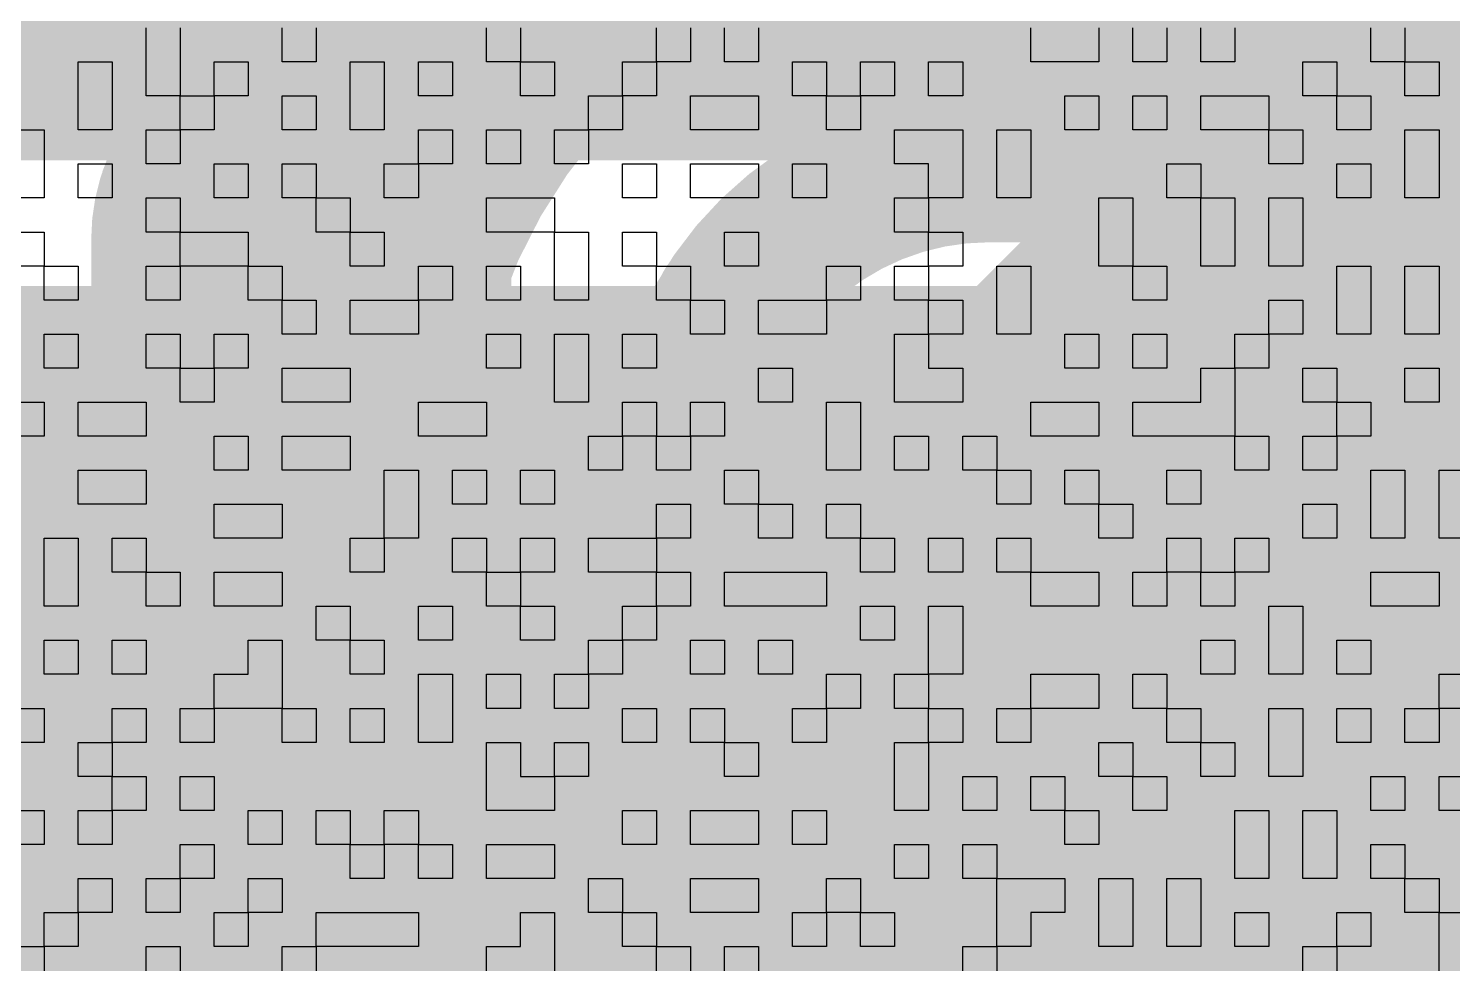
# Model space of a CAD drawing. Header units: millimetres. Extents: x 3.06 to 5.82, y 1.29 to 3.84.
# Drawn here: x 4.8477 to 4.9223, y 2.9442 to 2.9932 of the extents above; entities that cross this region are included whole.
import ezdxf

# ---------------------------------------------------------------- set-up
doc = ezdxf.new("R2010")
doc.units = ezdxf.units.MM
doc.header["$MEASUREMENT"] = 0
for name, color, linetype in [('BottomLayer', 5, 'Continuous'), ('BottomOverlay', 54, 'Continuous'), ('TopLayer', 1, 'Continuous'), ('TopPaste', 8, 'Continuous'), ('TopSolder', 216, 'Continuous')]:
    doc.layers.add(name, color=color, linetype=linetype)

# ---------------------------------------------------------------- blocks, each defined once
blk = doc.blocks.new('ESP32_WROOM_32__16MB__63')
at = {"layer": 'TopLayer'}
for points in [[(-0.374016, -0.173031), (-0.295276, -0.173031), (-0.374016, -0.137598), (-0.295276, -0.137598)], [(-0.374016, -0.223031), (-0.295276, -0.223031), (-0.374016, -0.187598), (-0.295276, -0.187598)]]:
    blk.add_solid(points, dxfattribs=at)
at = {"layer": 'TopPaste'}
for points in [[(-0.374016, -0.173031), (-0.295276, -0.173031), (-0.374016, -0.137598), (-0.295276, -0.137598)], [(-0.374016, -0.223031), (-0.295276, -0.223031), (-0.374016, -0.187598), (-0.295276, -0.187598)]]:
    blk.add_solid(points, dxfattribs=at)
at = {"layer": 'TopSolder'}
for points in [[(-0.378016, -0.177031), (-0.291276, -0.177031), (-0.378016, -0.133598), (-0.291276, -0.133598)], [(-0.378016, -0.227031), (-0.291276, -0.227031), (-0.378016, -0.183598), (-0.291276, -0.183598)]]:
    blk.add_solid(points, dxfattribs=at)

msp = doc.modelspace()

# ---------------------------------------------------------------- linework, layer by layer
at = {"layer": 'BottomLayer'}
for points, const_width in [([(4.862, 2.982165, -0.321682), (4.898, 3.008)], 0.022), ([(4.884, 2.977746, -0.272842), (4.898, 2.986)], 0.008), ([(4.884, 2.95724, -0.248327), (4.927, 2.98)], 0.008), ([(4.897, 2.928, -0.414214), (4.927, 2.958)], 0.022)]:
    msp.add_lwpolyline(points, format="xyb", dxfattribs=dict(at, const_width=const_width))
for points, const_width in [([(4.862, 2.884), (4.862, 2.982165)], 0.022), ([(4.884, 2.960669), (4.909331, 2.986)], 0.008), ([(4.898, 2.986), (4.932972, 2.986)], 0.008), ([(4.905312, 2.986), (4.913182, 2.97813)], 0.008), ([(4.884477, 2.978551), (4.894464, 2.968564)], 0.008), ([(4.884, 2.95724), (4.884, 2.977746)], 0.008), ([(4.927, 2.958), (4.946, 2.958)], 0.022)]:
    msp.add_lwpolyline(points, dxfattribs=dict(at, const_width=const_width))
for points, const_width in [([(4.8565, 2.982165, 1), (4.8675, 2.982165, 1)], 0.011), ([(4.8565, 2.982165, 1), (4.8675, 2.982165, 1)], 0.011), ([(4.896, 2.986, 1), (4.9, 2.986, 1)], 0.004), ([(4.896, 2.986, 1), (4.9, 2.986, 1)], 0.004), ([(4.903312, 2.986, 1), (4.907312, 2.986, 1)], 0.004), ([(4.907331, 2.986, 1), (4.911331, 2.986, 1)], 0.004), ([(4.882477, 2.978551, 1), (4.886477, 2.978551, 1)], 0.004), ([(4.882, 2.977746, 1), (4.886, 2.977746, 1)], 0.004), ([(4.882, 2.977746, 1), (4.886, 2.977746, 1)], 0.004), ([(4.911182, 2.97813, 1), (4.915182, 2.97813, 1)], 0.004), ([(4.892464, 2.968564, 1), (4.896464, 2.968564, 1)], 0.004), ([(4.9215, 2.958, 1), (4.9325, 2.958, 1)], 0.011), ([(4.9215, 2.958, 1), (4.9325, 2.958, 1)], 0.011), ([(4.882, 2.960669, 1), (4.886, 2.960669, 1)], 0.004), ([(4.882, 2.95724, 1), (4.886, 2.95724, 1)], 0.004), ([(4.882, 2.95724, 1), (4.886, 2.95724, 1)], 0.004)]:
    msp.add_lwpolyline(points, format="xyb", close=True, dxfattribs=dict(at, const_width=const_width))
at = {"layer": 'BottomOverlay'}
for p, q in [((4.853878, 2.991447), (4.853878, 2.993229)), ((4.855659, 2.993229), (4.855659, 2.991447)), ((4.861005, 2.991447), (4.861005, 2.993229)), ((4.862786, 2.993229), (4.862786, 2.991447)), ((4.871695, 2.991447), (4.871695, 2.993229)), ((4.873477, 2.993229), (4.873477, 2.991447)), ((4.880604, 2.991447), (4.880604, 2.993229)), ((4.882385, 2.993229), (4.882385, 2.991447)), ((4.884167, 2.991447), (4.884167, 2.993229)), ((4.885949, 2.993229), (4.885949, 2.991447)), ((4.900203, 2.991447), (4.900203, 2.993229)), ((4.903766, 2.993229), (4.903766, 2.991447)), ((4.905548, 2.991447), (4.905548, 2.993229)), ((4.90733, 2.993229), (4.90733, 2.991447)), ((4.909111, 2.991447), (4.909111, 2.993229)), ((4.910893, 2.993229), (4.910893, 2.991447)), ((4.91802, 2.991447), (4.91802, 2.993229)), ((4.919802, 2.993229), (4.919802, 2.991447)), ((4.850314, 2.989666), (4.850314, 2.991447)), ((4.850314, 2.991447), (4.852096, 2.991447)), ((4.852096, 2.991447), (4.852096, 2.989666)), ((4.853878, 2.989666), (4.853878, 2.991447)), ((4.855659, 2.991447), (4.855659, 2.989666)), ((4.857441, 2.989666), (4.857441, 2.991447)), ((4.857441, 2.991447), (4.859223, 2.991447)), ((4.859223, 2.991447), (4.859223, 2.989666)), ((4.862786, 2.991447), (4.861005, 2.991447)), ((4.864568, 2.989666), (4.864568, 2.991447)), ((4.864568, 2.991447), (4.86635, 2.991447)), ((4.86635, 2.991447), (4.86635, 2.989666)), ((4.868132, 2.989666), (4.868132, 2.991447)), ((4.868132, 2.991447), (4.869913, 2.991447)), ((4.869913, 2.991447), (4.869913, 2.989666)), ((4.873477, 2.991447), (4.871695, 2.991447)), ((4.873477, 2.989666), (4.873477, 2.991447)), ((4.873477, 2.991447), (4.875259, 2.991447)), ((4.875259, 2.991447), (4.875259, 2.989666)), ((4.878822, 2.989666), (4.878822, 2.991447)), ((4.878822, 2.991447), (4.880604, 2.991447)), ((4.882385, 2.991447), (4.880604, 2.991447)), ((4.880604, 2.991447), (4.880604, 2.989666)), ((4.885949, 2.991447), (4.884167, 2.991447)), ((4.887731, 2.989666), (4.887731, 2.991447)), ((4.887731, 2.991447), (4.889512, 2.991447)), ((4.889512, 2.991447), (4.889512, 2.989666)), ((4.891294, 2.989666), (4.891294, 2.991447)), ((4.891294, 2.991447), (4.893076, 2.991447)), ((4.893076, 2.991447), (4.893076, 2.989666)), ((4.894857, 2.989666), (4.894857, 2.991447)), ((4.894857, 2.991447), (4.896639, 2.991447)), ((4.896639, 2.991447), (4.896639, 2.989666)), ((4.903766, 2.991447), (4.900203, 2.991447)), ((4.90733, 2.991447), (4.905548, 2.991447)), ((4.910893, 2.991447), (4.909111, 2.991447)), ((4.914457, 2.989666), (4.914457, 2.991447)), ((4.914457, 2.991447), (4.916238, 2.991447)), ((4.916238, 2.991447), (4.916238, 2.989666)), ((4.919802, 2.991447), (4.91802, 2.991447)), ((4.919802, 2.989666), (4.919802, 2.991447)), ((4.919802, 2.991447), (4.921584, 2.991447)), ((4.921584, 2.991447), (4.921584, 2.989666)), ((4.850314, 2.987884), (4.850314, 2.989666)), ((4.852096, 2.989666), (4.852096, 2.987884)), ((4.855659, 2.989666), (4.853878, 2.989666)), ((4.855659, 2.987884), (4.855659, 2.989666)), ((4.855659, 2.989666), (4.857441, 2.989666)), ((4.859223, 2.989666), (4.857441, 2.989666)), ((4.857441, 2.989666), (4.857441, 2.987884)), ((4.861005, 2.987884), (4.861005, 2.989666)), ((4.861005, 2.989666), (4.862786, 2.989666)), ((4.862786, 2.989666), (4.862786, 2.987884)), ((4.864568, 2.987884), (4.864568, 2.989666)), ((4.86635, 2.989666), (4.86635, 2.987884)), ((4.869913, 2.989666), (4.868132, 2.989666)), ((4.875259, 2.989666), (4.873477, 2.989666)), ((4.87704, 2.987884), (4.87704, 2.989666)), ((4.87704, 2.989666), (4.878822, 2.989666)), ((4.880604, 2.989666), (4.878822, 2.989666)), ((4.878822, 2.989666), (4.878822, 2.987884)), ((4.882385, 2.987884), (4.882385, 2.989666)), ((4.882385, 2.989666), (4.885949, 2.989666)), ((4.885949, 2.989666), (4.885949, 2.987884)), ((4.889512, 2.989666), (4.887731, 2.989666)), ((4.889512, 2.987884), (4.889512, 2.989666)), ((4.889512, 2.989666), (4.891294, 2.989666)), ((4.893076, 2.989666), (4.891294, 2.989666)), ((4.891294, 2.989666), (4.891294, 2.987884)), ((4.896639, 2.989666), (4.894857, 2.989666)), ((4.901985, 2.987884), (4.901985, 2.989666)), ((4.901985, 2.989666), (4.903766, 2.989666)), ((4.903766, 2.989666), (4.903766, 2.987884)), ((4.905548, 2.987884), (4.905548, 2.989666)), ((4.905548, 2.989666), (4.90733, 2.989666)), ((4.90733, 2.989666), (4.90733, 2.987884)), ((4.909111, 2.987884), (4.909111, 2.989666)), ((4.909111, 2.989666), (4.912675, 2.989666)), ((4.912675, 2.989666), (4.912675, 2.987884)), ((4.916238, 2.989666), (4.914457, 2.989666)), ((4.916238, 2.987884), (4.916238, 2.989666)), ((4.916238, 2.989666), (4.91802, 2.989666)), ((4.91802, 2.989666), (4.91802, 2.987884)), ((4.921584, 2.989666), (4.919802, 2.989666)), ((4.846751, 2.987884), (4.848533, 2.987884)), ((4.848533, 2.987884), (4.848533, 2.986102)), ((4.852096, 2.987884), (4.850314, 2.987884)), ((4.853878, 2.986102), (4.853878, 2.987884)), ((4.853878, 2.987884), (4.855659, 2.987884)), ((4.857441, 2.987884), (4.855659, 2.987884)), ((4.855659, 2.987884), (4.855659, 2.986102)), ((4.862786, 2.987884), (4.861005, 2.987884)), ((4.86635, 2.987884), (4.864568, 2.987884)), ((4.868132, 2.986102), (4.868132, 2.987884)), ((4.868132, 2.987884), (4.869913, 2.987884)), ((4.869913, 2.987884), (4.869913, 2.986102)), ((4.871695, 2.986102), (4.871695, 2.987884)), ((4.871695, 2.987884), (4.873477, 2.987884)), ((4.873477, 2.987884), (4.873477, 2.986102)), ((4.875259, 2.986102), (4.875259, 2.987884)), ((4.875259, 2.987884), (4.87704, 2.987884)), ((4.878822, 2.987884), (4.87704, 2.987884)), ((4.87704, 2.987884), (4.87704, 2.986102)), ((4.885949, 2.987884), (4.882385, 2.987884)), ((4.891294, 2.987884), (4.889512, 2.987884)), ((4.893076, 2.986102), (4.893076, 2.987884)), ((4.893076, 2.987884), (4.896639, 2.987884)), ((4.896639, 2.987884), (4.896639, 2.986102)), ((4.898421, 2.986102), (4.898421, 2.987884)), ((4.898421, 2.987884), (4.900203, 2.987884)), ((4.900203, 2.987884), (4.900203, 2.986102)), ((4.903766, 2.987884), (4.901985, 2.987884)), ((4.90733, 2.987884), (4.905548, 2.987884)), ((4.912675, 2.987884), (4.909111, 2.987884)), ((4.912675, 2.986102), (4.912675, 2.987884)), ((4.912675, 2.987884), (4.914457, 2.987884)), ((4.914457, 2.987884), (4.914457, 2.986102)), ((4.91802, 2.987884), (4.916238, 2.987884)), ((4.919802, 2.986102), (4.919802, 2.987884)), ((4.919802, 2.987884), (4.921584, 2.987884)), ((4.921584, 2.987884), (4.921584, 2.986102)), ((4.848533, 2.986102), (4.848533, 2.98432)), ((4.850314, 2.98432), (4.850314, 2.986102)), ((4.850314, 2.986102), (4.852096, 2.986102)), ((4.852096, 2.986102), (4.852096, 2.98432)), ((4.855659, 2.986102), (4.853878, 2.986102)), ((4.857441, 2.98432), (4.857441, 2.986102)), ((4.857441, 2.986102), (4.859223, 2.986102)), ((4.859223, 2.986102), (4.859223, 2.98432)), ((4.861005, 2.98432), (4.861005, 2.986102)), ((4.861005, 2.986102), (4.862786, 2.986102)), ((4.862786, 2.986102), (4.862786, 2.98432)), ((4.86635, 2.98432), (4.86635, 2.986102)), ((4.86635, 2.986102), (4.868132, 2.986102)), ((4.869913, 2.986102), (4.868132, 2.986102)), ((4.868132, 2.986102), (4.868132, 2.98432)), ((4.873477, 2.986102), (4.871695, 2.986102)), ((4.87704, 2.986102), (4.875259, 2.986102)), ((4.878822, 2.98432), (4.878822, 2.986102)), ((4.878822, 2.986102), (4.880604, 2.986102)), ((4.880604, 2.986102), (4.880604, 2.98432)), ((4.882385, 2.98432), (4.882385, 2.986102)), ((4.882385, 2.986102), (4.885949, 2.986102)), ((4.885949, 2.986102), (4.885949, 2.98432)), ((4.887731, 2.98432), (4.887731, 2.986102)), ((4.887731, 2.986102), (4.889512, 2.986102)), ((4.889512, 2.986102), (4.889512, 2.98432)), ((4.894857, 2.986102), (4.893076, 2.986102)), ((4.894857, 2.98432), (4.894857, 2.986102)), ((4.896639, 2.986102), (4.896639, 2.98432)), ((4.898421, 2.98432), (4.898421, 2.986102)), ((4.900203, 2.986102), (4.900203, 2.98432)), ((4.90733, 2.98432), (4.90733, 2.986102)), ((4.90733, 2.986102), (4.909111, 2.986102)), ((4.909111, 2.986102), (4.909111, 2.98432)), ((4.914457, 2.986102), (4.912675, 2.986102)), ((4.916238, 2.98432), (4.916238, 2.986102)), ((4.916238, 2.986102), (4.91802, 2.986102)), ((4.91802, 2.986102), (4.91802, 2.98432)), ((4.919802, 2.98432), (4.919802, 2.986102)), ((4.921584, 2.986102), (4.921584, 2.98432)), ((4.848533, 2.98432), (4.846751, 2.98432)), ((4.852096, 2.98432), (4.850314, 2.98432)), ((4.853878, 2.982539), (4.853878, 2.98432)), ((4.853878, 2.98432), (4.855659, 2.98432)), ((4.855659, 2.98432), (4.855659, 2.982539)), ((4.859223, 2.98432), (4.857441, 2.98432)), ((4.862786, 2.98432), (4.861005, 2.98432)), ((4.862786, 2.982539), (4.862786, 2.98432)), ((4.862786, 2.98432), (4.864568, 2.98432)), ((4.864568, 2.98432), (4.864568, 2.982539)), ((4.868132, 2.98432), (4.86635, 2.98432)), ((4.871695, 2.982539), (4.871695, 2.98432)), ((4.871695, 2.98432), (4.875259, 2.98432)), ((4.875259, 2.98432), (4.875259, 2.982539)), ((4.880604, 2.98432), (4.878822, 2.98432)), ((4.885949, 2.98432), (4.882385, 2.98432)), ((4.889512, 2.98432), (4.887731, 2.98432)), ((4.893076, 2.982539), (4.893076, 2.98432)), ((4.893076, 2.98432), (4.894857, 2.98432)), ((4.896639, 2.98432), (4.894857, 2.98432)), ((4.894857, 2.98432), (4.894857, 2.982539)), ((4.900203, 2.98432), (4.898421, 2.98432)), ((4.903766, 2.982539), (4.903766, 2.98432)), ((4.903766, 2.98432), (4.905548, 2.98432)), ((4.905548, 2.98432), (4.905548, 2.982539)), ((4.909111, 2.98432), (4.90733, 2.98432)), ((4.909111, 2.982539), (4.909111, 2.98432)), ((4.909111, 2.98432), (4.910893, 2.98432)), ((4.910893, 2.98432), (4.910893, 2.982539)), ((4.912675, 2.982539), (4.912675, 2.98432)), ((4.912675, 2.98432), (4.914457, 2.98432)), ((4.914457, 2.98432), (4.914457, 2.982539)), ((4.91802, 2.98432), (4.916238, 2.98432)), ((4.921584, 2.98432), (4.919802, 2.98432)), ((4.846751, 2.982539), (4.848533, 2.982539)), ((4.848533, 2.982539), (4.848533, 2.980757)), ((4.855659, 2.982539), (4.853878, 2.982539)), ((4.855659, 2.980757), (4.855659, 2.982539)), ((4.855659, 2.982539), (4.859223, 2.982539)), ((4.859223, 2.982539), (4.859223, 2.980757)), ((4.864568, 2.982539), (4.862786, 2.982539)), ((4.864568, 2.980757), (4.864568, 2.982539)), ((4.864568, 2.982539), (4.86635, 2.982539)), ((4.86635, 2.982539), (4.86635, 2.980757)), ((4.875259, 2.982539), (4.871695, 2.982539)), ((4.875259, 2.980757), (4.875259, 2.982539)), ((4.875259, 2.982539), (4.87704, 2.982539)), ((4.87704, 2.982539), (4.87704, 2.980757)), ((4.878822, 2.980757), (4.878822, 2.982539)), ((4.878822, 2.982539), (4.880604, 2.982539)), ((4.880604, 2.982539), (4.880604, 2.980757)), ((4.884167, 2.980757), (4.884167, 2.982539)), ((4.884167, 2.982539), (4.885949, 2.982539)), ((4.885949, 2.982539), (4.885949, 2.980757)), ((4.894857, 2.982539), (4.893076, 2.982539)), ((4.894857, 2.980757), (4.894857, 2.982539)), ((4.894857, 2.982539), (4.896639, 2.982539)), ((4.896639, 2.982539), (4.896639, 2.980757)), ((4.903766, 2.980757), (4.903766, 2.982539)), ((4.905548, 2.982539), (4.905548, 2.980757)), ((4.909111, 2.980757), (4.909111, 2.982539)), ((4.910893, 2.982539), (4.910893, 2.980757)), ((4.912675, 2.980757), (4.912675, 2.982539)), ((4.914457, 2.982539), (4.914457, 2.980757)), ((4.848533, 2.980757), (4.846751, 2.980757)), ((4.848533, 2.978975), (4.848533, 2.980757)), ((4.848533, 2.980757), (4.850314, 2.980757)), ((4.850314, 2.980757), (4.850314, 2.978975)), ((4.853878, 2.978975), (4.853878, 2.980757)), ((4.853878, 2.980757), (4.855659, 2.980757)), ((4.859223, 2.980757), (4.855659, 2.980757)), ((4.855659, 2.980757), (4.855659, 2.978975)), ((4.859223, 2.978975), (4.859223, 2.980757)), ((4.859223, 2.980757), (4.861005, 2.980757)), ((4.861005, 2.980757), (4.861005, 2.978975)), ((4.86635, 2.980757), (4.864568, 2.980757)), ((4.868132, 2.978975), (4.868132, 2.980757)), ((4.868132, 2.980757), (4.869913, 2.980757)), ((4.869913, 2.980757), (4.869913, 2.978975)), ((4.871695, 2.978975), (4.871695, 2.980757)), ((4.871695, 2.980757), (4.873477, 2.980757)), ((4.873477, 2.980757), (4.873477, 2.978975)), ((4.875259, 2.978975), (4.875259, 2.980757)), ((4.87704, 2.980757), (4.87704, 2.978975)), ((4.880604, 2.980757), (4.878822, 2.980757)), ((4.880604, 2.978975), (4.880604, 2.980757)), ((4.880604, 2.980757), (4.882385, 2.980757)), ((4.882385, 2.980757), (4.882385, 2.978975)), ((4.885949, 2.980757), (4.884167, 2.980757)), ((4.889512, 2.978975), (4.889512, 2.980757)), ((4.889512, 2.980757), (4.891294, 2.980757)), ((4.891294, 2.980757), (4.891294, 2.978975)), ((4.893076, 2.978975), (4.893076, 2.980757)), ((4.893076, 2.980757), (4.894857, 2.980757)), ((4.896639, 2.980757), (4.894857, 2.980757)), ((4.894857, 2.980757), (4.894857, 2.978975)), ((4.898421, 2.978975), (4.898421, 2.980757)), ((4.898421, 2.980757), (4.900203, 2.980757)), ((4.900203, 2.980757), (4.900203, 2.978975)), ((4.905548, 2.980757), (4.903766, 2.980757)), ((4.905548, 2.978975), (4.905548, 2.980757)), ((4.905548, 2.980757), (4.90733, 2.980757)), ((4.90733, 2.980757), (4.90733, 2.978975)), ((4.910893, 2.980757), (4.909111, 2.980757)), ((4.914457, 2.980757), (4.912675, 2.980757)), ((4.916238, 2.978975), (4.916238, 2.980757)), ((4.916238, 2.980757), (4.91802, 2.980757)), ((4.91802, 2.980757), (4.91802, 2.978975)), ((4.919802, 2.978975), (4.919802, 2.980757)), ((4.919802, 2.980757), (4.921584, 2.980757)), ((4.921584, 2.980757), (4.921584, 2.978975)), ((4.850314, 2.978975), (4.848533, 2.978975)), ((4.855659, 2.978975), (4.853878, 2.978975)), ((4.861005, 2.978975), (4.859223, 2.978975)), ((4.861005, 2.977193), (4.861005, 2.978975)), ((4.861005, 2.978975), (4.862786, 2.978975)), ((4.862786, 2.978975), (4.862786, 2.977193)), ((4.864568, 2.977193), (4.864568, 2.978975)), ((4.864568, 2.978975), (4.868132, 2.978975)), ((4.869913, 2.978975), (4.868132, 2.978975)), ((4.868132, 2.978975), (4.868132, 2.977193)), ((4.873477, 2.978975), (4.871695, 2.978975)), ((4.87704, 2.978975), (4.875259, 2.978975)), ((4.882385, 2.978975), (4.880604, 2.978975)), ((4.882385, 2.977193), (4.882385, 2.978975)), ((4.882385, 2.978975), (4.884167, 2.978975)), ((4.884167, 2.978975), (4.884167, 2.977193)), ((4.885949, 2.977193), (4.885949, 2.978975)), ((4.885949, 2.978975), (4.889512, 2.978975)), ((4.891294, 2.978975), (4.889512, 2.978975)), ((4.889512, 2.978975), (4.889512, 2.977193)), ((4.894857, 2.978975), (4.893076, 2.978975)), ((4.894857, 2.977193), (4.894857, 2.978975)), ((4.894857, 2.978975), (4.896639, 2.978975)), ((4.896639, 2.978975), (4.896639, 2.977193)), ((4.898421, 2.977193), (4.898421, 2.978975)), ((4.900203, 2.978975), (4.900203, 2.977193)), ((4.90733, 2.978975), (4.905548, 2.978975)), ((4.912675, 2.977193), (4.912675, 2.978975)), ((4.912675, 2.978975), (4.914457, 2.978975)), ((4.914457, 2.978975), (4.914457, 2.977193)), ((4.916238, 2.977193), (4.916238, 2.978975)), ((4.91802, 2.978975), (4.91802, 2.977193)), ((4.919802, 2.977193), (4.919802, 2.978975)), ((4.921584, 2.978975), (4.921584, 2.977193)), ((4.848533, 2.975412), (4.848533, 2.977193)), ((4.848533, 2.977193), (4.850314, 2.977193)), ((4.850314, 2.977193), (4.850314, 2.975412)), ((4.853878, 2.975412), (4.853878, 2.977193)), ((4.853878, 2.977193), (4.855659, 2.977193)), ((4.855659, 2.977193), (4.855659, 2.975412)), ((4.857441, 2.975412), (4.857441, 2.977193)), ((4.857441, 2.977193), (4.859223, 2.977193)), ((4.859223, 2.977193), (4.859223, 2.975412)), ((4.862786, 2.977193), (4.861005, 2.977193)), ((4.868132, 2.977193), (4.864568, 2.977193)), ((4.871695, 2.975412), (4.871695, 2.977193)), ((4.871695, 2.977193), (4.873477, 2.977193)), ((4.873477, 2.977193), (4.873477, 2.975412)), ((4.875259, 2.975412), (4.875259, 2.977193)), ((4.875259, 2.977193), (4.87704, 2.977193)), ((4.87704, 2.977193), (4.87704, 2.975412)), ((4.878822, 2.975412), (4.878822, 2.977193)), ((4.878822, 2.977193), (4.880604, 2.977193)), ((4.880604, 2.977193), (4.880604, 2.975412)), ((4.884167, 2.977193), (4.882385, 2.977193)), ((4.889512, 2.977193), (4.885949, 2.977193)), ((4.893076, 2.975412), (4.893076, 2.977193)), ((4.893076, 2.977193), (4.894857, 2.977193)), ((4.896639, 2.977193), (4.894857, 2.977193)), ((4.894857, 2.977193), (4.894857, 2.975412)), ((4.900203, 2.977193), (4.898421, 2.977193)), ((4.901985, 2.975412), (4.901985, 2.977193)), ((4.901985, 2.977193), (4.903766, 2.977193)), ((4.903766, 2.977193), (4.903766, 2.975412)), ((4.905548, 2.975412), (4.905548, 2.977193)), ((4.905548, 2.977193), (4.90733, 2.977193)), ((4.90733, 2.977193), (4.90733, 2.975412)), ((4.910893, 2.975412), (4.910893, 2.977193)), ((4.910893, 2.977193), (4.912675, 2.977193)), ((4.914457, 2.977193), (4.912675, 2.977193)), ((4.912675, 2.977193), (4.912675, 2.975412)), ((4.91802, 2.977193), (4.916238, 2.977193)), ((4.921584, 2.977193), (4.919802, 2.977193)), ((4.850314, 2.975412), (4.848533, 2.975412)), ((4.855659, 2.975412), (4.853878, 2.975412)), ((4.855659, 2.97363), (4.855659, 2.975412)), ((4.855659, 2.975412), (4.857441, 2.975412)), ((4.859223, 2.975412), (4.857441, 2.975412)), ((4.857441, 2.975412), (4.857441, 2.97363)), ((4.861005, 2.97363), (4.861005, 2.975412)), ((4.861005, 2.975412), (4.864568, 2.975412)), ((4.864568, 2.975412), (4.864568, 2.97363)), ((4.873477, 2.975412), (4.871695, 2.975412)), ((4.875259, 2.97363), (4.875259, 2.975412)), ((4.87704, 2.975412), (4.87704, 2.97363)), ((4.880604, 2.975412), (4.878822, 2.975412)), ((4.885949, 2.97363), (4.885949, 2.975412)), ((4.885949, 2.975412), (4.887731, 2.975412)), ((4.887731, 2.975412), (4.887731, 2.97363)), ((4.893076, 2.97363), (4.893076, 2.975412)), ((4.894857, 2.975412), (4.896639, 2.975412)), ((4.896639, 2.975412), (4.896639, 2.97363)), ((4.903766, 2.975412), (4.901985, 2.975412)), ((4.90733, 2.975412), (4.905548, 2.975412)), ((4.909111, 2.97363), (4.909111, 2.975412)), ((4.909111, 2.975412), (4.910893, 2.975412)), ((4.912675, 2.975412), (4.910893, 2.975412)), ((4.910893, 2.975412), (4.910893, 2.97363)), ((4.914457, 2.97363), (4.914457, 2.975412)), ((4.914457, 2.975412), (4.916238, 2.975412)), ((4.916238, 2.975412), (4.916238, 2.97363)), ((4.919802, 2.97363), (4.919802, 2.975412)), ((4.919802, 2.975412), (4.921584, 2.975412)), ((4.921584, 2.975412), (4.921584, 2.97363)), ((4.846751, 2.97363), (4.848533, 2.97363)), ((4.848533, 2.97363), (4.848533, 2.971848)), ((4.850314, 2.971848), (4.850314, 2.97363)), ((4.850314, 2.97363), (4.853878, 2.97363)), ((4.853878, 2.97363), (4.853878, 2.971848)), ((4.857441, 2.97363), (4.855659, 2.97363)), ((4.864568, 2.97363), (4.861005, 2.97363)), ((4.868132, 2.971848), (4.868132, 2.97363)), ((4.868132, 2.97363), (4.871695, 2.97363)), ((4.871695, 2.97363), (4.871695, 2.971848)), ((4.87704, 2.97363), (4.875259, 2.97363)), ((4.878822, 2.971848), (4.878822, 2.97363)), ((4.878822, 2.97363), (4.880604, 2.97363)), ((4.880604, 2.97363), (4.880604, 2.971848)), ((4.882385, 2.971848), (4.882385, 2.97363)), ((4.882385, 2.97363), (4.884167, 2.97363)), ((4.884167, 2.97363), (4.884167, 2.971848)), ((4.887731, 2.97363), (4.885949, 2.97363)), ((4.889512, 2.971848), (4.889512, 2.97363)), ((4.889512, 2.97363), (4.891294, 2.97363)), ((4.891294, 2.97363), (4.891294, 2.971848)), ((4.896639, 2.97363), (4.893076, 2.97363)), ((4.900203, 2.971848), (4.900203, 2.97363)), ((4.900203, 2.97363), (4.903766, 2.97363)), ((4.903766, 2.97363), (4.903766, 2.971848)), ((4.905548, 2.971848), (4.905548, 2.97363)), ((4.905548, 2.97363), (4.909111, 2.97363)), ((4.910893, 2.97363), (4.910893, 2.971848)), ((4.916238, 2.97363), (4.914457, 2.97363)), ((4.916238, 2.971848), (4.916238, 2.97363)), ((4.916238, 2.97363), (4.91802, 2.97363)), ((4.91802, 2.97363), (4.91802, 2.971848)), ((4.921584, 2.97363), (4.919802, 2.97363)), ((4.848533, 2.971848), (4.846751, 2.971848)), ((4.853878, 2.971848), (4.850314, 2.971848)), ((4.857441, 2.970067), (4.857441, 2.971848)), ((4.857441, 2.971848), (4.859223, 2.971848)), ((4.859223, 2.971848), (4.859223, 2.970067)), ((4.861005, 2.970067), (4.861005, 2.971848)), ((4.861005, 2.971848), (4.864568, 2.971848)), ((4.864568, 2.971848), (4.864568, 2.970067)), ((4.871695, 2.971848), (4.868132, 2.971848)), ((4.87704, 2.970067), (4.87704, 2.971848)), ((4.87704, 2.971848), (4.878822, 2.971848)), ((4.880604, 2.971848), (4.878822, 2.971848)), ((4.878822, 2.971848), (4.878822, 2.970067)), ((4.880604, 2.970067), (4.880604, 2.971848)), ((4.880604, 2.971848), (4.882385, 2.971848)), ((4.884167, 2.971848), (4.882385, 2.971848)), ((4.882385, 2.971848), (4.882385, 2.970067)), ((4.889512, 2.970067), (4.889512, 2.971848)), ((4.891294, 2.971848), (4.891294, 2.970067)), ((4.893076, 2.970067), (4.893076, 2.971848)), ((4.893076, 2.971848), (4.894857, 2.971848)), ((4.894857, 2.971848), (4.894857, 2.970067)), ((4.896639, 2.970067), (4.896639, 2.971848)), ((4.896639, 2.971848), (4.898421, 2.971848)), ((4.898421, 2.971848), (4.898421, 2.970067)), ((4.903766, 2.971848), (4.900203, 2.971848)), ((4.910893, 2.971848), (4.905548, 2.971848)), ((4.910893, 2.970067), (4.910893, 2.971848)), ((4.910893, 2.971848), (4.912675, 2.971848)), ((4.912675, 2.971848), (4.912675, 2.970067)), ((4.914457, 2.970067), (4.914457, 2.971848)), ((4.914457, 2.971848), (4.916238, 2.971848)), ((4.91802, 2.971848), (4.916238, 2.971848)), ((4.916238, 2.971848), (4.916238, 2.970067)), ((4.850314, 2.968285), (4.850314, 2.970067)), ((4.850314, 2.970067), (4.853878, 2.970067)), ((4.853878, 2.970067), (4.853878, 2.968285)), ((4.859223, 2.970067), (4.857441, 2.970067)), ((4.864568, 2.970067), (4.861005, 2.970067)), ((4.86635, 2.968285), (4.86635, 2.970067)), ((4.86635, 2.970067), (4.868132, 2.970067)), ((4.868132, 2.970067), (4.868132, 2.968285)), ((4.869913, 2.968285), (4.869913, 2.970067)), ((4.869913, 2.970067), (4.871695, 2.970067)), ((4.871695, 2.970067), (4.871695, 2.968285)), ((4.873477, 2.968285), (4.873477, 2.970067)), ((4.873477, 2.970067), (4.875259, 2.970067)), ((4.875259, 2.970067), (4.875259, 2.968285)), ((4.878822, 2.970067), (4.87704, 2.970067)), ((4.882385, 2.970067), (4.880604, 2.970067)), ((4.884167, 2.968285), (4.884167, 2.970067)), ((4.884167, 2.970067), (4.885949, 2.970067)), ((4.885949, 2.970067), (4.885949, 2.968285)), ((4.891294, 2.970067), (4.889512, 2.970067)), ((4.894857, 2.970067), (4.893076, 2.970067)), ((4.898421, 2.970067), (4.896639, 2.970067)), ((4.898421, 2.968285), (4.898421, 2.970067)), ((4.898421, 2.970067), (4.900203, 2.970067)), ((4.900203, 2.970067), (4.900203, 2.968285)), ((4.901985, 2.968285), (4.901985, 2.970067)), ((4.901985, 2.970067), (4.903766, 2.970067)), ((4.903766, 2.970067), (4.903766, 2.968285)), ((4.90733, 2.968285), (4.90733, 2.970067)), ((4.90733, 2.970067), (4.909111, 2.970067)), ((4.909111, 2.970067), (4.909111, 2.968285)), ((4.912675, 2.970067), (4.910893, 2.970067)), ((4.916238, 2.970067), (4.914457, 2.970067)), ((4.91802, 2.968285), (4.91802, 2.970067)), ((4.91802, 2.970067), (4.919802, 2.970067)), ((4.919802, 2.970067), (4.919802, 2.968285)), ((4.921584, 2.968285), (4.921584, 2.970067)), ((4.921584, 2.970067), (4.923365, 2.970067)), ((4.853878, 2.968285), (4.850314, 2.968285)), ((4.857441, 2.966503), (4.857441, 2.968285)), ((4.857441, 2.968285), (4.861005, 2.968285)), ((4.861005, 2.968285), (4.861005, 2.966503)), ((4.86635, 2.966503), (4.86635, 2.968285)), ((4.868132, 2.968285), (4.868132, 2.966503)), ((4.871695, 2.968285), (4.869913, 2.968285)), ((4.875259, 2.968285), (4.873477, 2.968285)), ((4.880604, 2.966503), (4.880604, 2.968285)), ((4.880604, 2.968285), (4.882385, 2.968285)), ((4.882385, 2.968285), (4.882385, 2.966503)), ((4.885949, 2.968285), (4.884167, 2.968285)), ((4.885949, 2.966503), (4.885949, 2.968285)), ((4.885949, 2.968285), (4.887731, 2.968285)), ((4.887731, 2.968285), (4.887731, 2.966503)), ((4.889512, 2.966503), (4.889512, 2.968285)), ((4.889512, 2.968285), (4.891294, 2.968285)), ((4.891294, 2.968285), (4.891294, 2.966503)), ((4.900203, 2.968285), (4.898421, 2.968285)), ((4.903766, 2.968285), (4.901985, 2.968285)), ((4.903766, 2.966503), (4.903766, 2.968285)), ((4.903766, 2.968285), (4.905548, 2.968285)), ((4.905548, 2.968285), (4.905548, 2.966503)), ((4.909111, 2.968285), (4.90733, 2.968285)), ((4.914457, 2.966503), (4.914457, 2.968285)), ((4.914457, 2.968285), (4.916238, 2.968285)), ((4.916238, 2.968285), (4.916238, 2.966503)), ((4.91802, 2.966503), (4.91802, 2.968285)), ((4.919802, 2.968285), (4.919802, 2.966503)), ((4.921584, 2.966503), (4.921584, 2.968285)), ((4.848533, 2.964721), (4.848533, 2.966503)), ((4.848533, 2.966503), (4.850314, 2.966503)), ((4.850314, 2.966503), (4.850314, 2.964721)), ((4.852096, 2.964721), (4.852096, 2.966503)), ((4.852096, 2.966503), (4.853878, 2.966503)), ((4.853878, 2.966503), (4.853878, 2.964721)), ((4.861005, 2.966503), (4.857441, 2.966503)), ((4.864568, 2.964721), (4.864568, 2.966503)), ((4.864568, 2.966503), (4.86635, 2.966503)), ((4.868132, 2.966503), (4.86635, 2.966503)), ((4.86635, 2.966503), (4.86635, 2.964721)), ((4.869913, 2.964721), (4.869913, 2.966503)), ((4.869913, 2.966503), (4.871695, 2.966503)), ((4.871695, 2.966503), (4.871695, 2.964721)), ((4.873477, 2.964721), (4.873477, 2.966503)), ((4.873477, 2.966503), (4.875259, 2.966503)), ((4.875259, 2.966503), (4.875259, 2.964721)), ((4.87704, 2.964721), (4.87704, 2.966503)), ((4.87704, 2.966503), (4.880604, 2.966503)), ((4.882385, 2.966503), (4.880604, 2.966503)), ((4.880604, 2.966503), (4.880604, 2.964721)), ((4.887731, 2.966503), (4.885949, 2.966503)), ((4.891294, 2.966503), (4.889512, 2.966503)), ((4.891294, 2.964721), (4.891294, 2.966503)), ((4.891294, 2.966503), (4.893076, 2.966503)), ((4.893076, 2.966503), (4.893076, 2.964721)), ((4.894857, 2.964721), (4.894857, 2.966503)), ((4.894857, 2.966503), (4.896639, 2.966503)), ((4.896639, 2.966503), (4.896639, 2.964721)), ((4.898421, 2.964721), (4.898421, 2.966503)), ((4.898421, 2.966503), (4.900203, 2.966503)), ((4.900203, 2.966503), (4.900203, 2.964721)), ((4.905548, 2.966503), (4.903766, 2.966503)), ((4.90733, 2.964721), (4.90733, 2.966503)), ((4.90733, 2.966503), (4.909111, 2.966503)), ((4.909111, 2.966503), (4.909111, 2.964721)), ((4.910893, 2.964721), (4.910893, 2.966503)), ((4.910893, 2.966503), (4.912675, 2.966503)), ((4.912675, 2.966503), (4.912675, 2.964721)), ((4.916238, 2.966503), (4.914457, 2.966503)), ((4.919802, 2.966503), (4.91802, 2.966503)), ((4.923365, 2.966503), (4.921584, 2.966503)), ((4.848533, 2.96294), (4.848533, 2.964721)), ((4.850314, 2.964721), (4.850314, 2.96294)), ((4.853878, 2.964721), (4.852096, 2.964721)), ((4.853878, 2.96294), (4.853878, 2.964721)), ((4.853878, 2.964721), (4.855659, 2.964721)), ((4.855659, 2.964721), (4.855659, 2.96294)), ((4.857441, 2.96294), (4.857441, 2.964721)), ((4.857441, 2.964721), (4.861005, 2.964721)), ((4.861005, 2.964721), (4.861005, 2.96294)), ((4.86635, 2.964721), (4.864568, 2.964721)), ((4.871695, 2.964721), (4.869913, 2.964721)), ((4.871695, 2.96294), (4.871695, 2.964721)), ((4.871695, 2.964721), (4.873477, 2.964721)), ((4.875259, 2.964721), (4.873477, 2.964721)), ((4.873477, 2.964721), (4.873477, 2.96294)), ((4.880604, 2.964721), (4.87704, 2.964721)), ((4.880604, 2.96294), (4.880604, 2.964721)), ((4.880604, 2.964721), (4.882385, 2.964721)), ((4.882385, 2.964721), (4.882385, 2.96294)), ((4.884167, 2.96294), (4.884167, 2.964721)), ((4.884167, 2.964721), (4.889512, 2.964721)), ((4.889512, 2.964721), (4.889512, 2.96294)), ((4.893076, 2.964721), (4.891294, 2.964721)), ((4.896639, 2.964721), (4.894857, 2.964721)), ((4.900203, 2.964721), (4.898421, 2.964721)), ((4.900203, 2.96294), (4.900203, 2.964721)), ((4.900203, 2.964721), (4.903766, 2.964721)), ((4.903766, 2.964721), (4.903766, 2.96294)), ((4.905548, 2.96294), (4.905548, 2.964721)), ((4.905548, 2.964721), (4.90733, 2.964721)), ((4.909111, 2.964721), (4.90733, 2.964721)), ((4.90733, 2.964721), (4.90733, 2.96294)), ((4.909111, 2.96294), (4.909111, 2.964721)), ((4.909111, 2.964721), (4.910893, 2.964721)), ((4.912675, 2.964721), (4.910893, 2.964721)), ((4.910893, 2.964721), (4.910893, 2.96294)), ((4.91802, 2.96294), (4.91802, 2.964721)), ((4.91802, 2.964721), (4.921584, 2.964721)), ((4.921584, 2.964721), (4.921584, 2.96294)), ((4.850314, 2.96294), (4.848533, 2.96294)), ((4.855659, 2.96294), (4.853878, 2.96294)), ((4.861005, 2.96294), (4.857441, 2.96294)), ((4.862786, 2.961158), (4.862786, 2.96294)), ((4.862786, 2.96294), (4.864568, 2.96294)), ((4.864568, 2.96294), (4.864568, 2.961158)), ((4.868132, 2.961158), (4.868132, 2.96294)), ((4.868132, 2.96294), (4.869913, 2.96294)), ((4.869913, 2.96294), (4.869913, 2.961158)), ((4.873477, 2.96294), (4.871695, 2.96294)), ((4.873477, 2.961158), (4.873477, 2.96294)), ((4.873477, 2.96294), (4.875259, 2.96294)), ((4.875259, 2.96294), (4.875259, 2.961158)), ((4.878822, 2.961158), (4.878822, 2.96294)), ((4.878822, 2.96294), (4.880604, 2.96294)), ((4.882385, 2.96294), (4.880604, 2.96294)), ((4.880604, 2.96294), (4.880604, 2.961158)), ((4.889512, 2.96294), (4.884167, 2.96294)), ((4.891294, 2.961158), (4.891294, 2.96294)), ((4.891294, 2.96294), (4.893076, 2.96294)), ((4.893076, 2.96294), (4.893076, 2.961158)), ((4.894857, 2.961158), (4.894857, 2.96294)), ((4.894857, 2.96294), (4.896639, 2.96294)), ((4.896639, 2.96294), (4.896639, 2.961158)), ((4.903766, 2.96294), (4.900203, 2.96294)), ((4.90733, 2.96294), (4.905548, 2.96294)), ((4.910893, 2.96294), (4.909111, 2.96294)), ((4.912675, 2.961158), (4.912675, 2.96294)), ((4.912675, 2.96294), (4.914457, 2.96294)), ((4.914457, 2.96294), (4.914457, 2.961158)), ((4.921584, 2.96294), (4.91802, 2.96294)), ((4.848533, 2.959376), (4.848533, 2.961158)), ((4.848533, 2.961158), (4.850314, 2.961158)), ((4.850314, 2.961158), (4.850314, 2.959376)), ((4.852096, 2.959376), (4.852096, 2.961158)), ((4.852096, 2.961158), (4.853878, 2.961158)), ((4.853878, 2.961158), (4.853878, 2.959376)), ((4.859223, 2.959376), (4.859223, 2.961158)), ((4.859223, 2.961158), (4.861005, 2.961158)), ((4.861005, 2.961158), (4.861005, 2.959376)), ((4.864568, 2.961158), (4.862786, 2.961158)), ((4.864568, 2.959376), (4.864568, 2.961158)), ((4.864568, 2.961158), (4.86635, 2.961158)), ((4.86635, 2.961158), (4.86635, 2.959376)), ((4.869913, 2.961158), (4.868132, 2.961158)), ((4.875259, 2.961158), (4.873477, 2.961158)), ((4.87704, 2.959376), (4.87704, 2.961158)), ((4.87704, 2.961158), (4.878822, 2.961158)), ((4.880604, 2.961158), (4.878822, 2.961158)), ((4.878822, 2.961158), (4.878822, 2.959376)), ((4.882385, 2.959376), (4.882385, 2.961158)), ((4.882385, 2.961158), (4.884167, 2.961158)), ((4.884167, 2.961158), (4.884167, 2.959376)), ((4.885949, 2.959376), (4.885949, 2.961158)), ((4.885949, 2.961158), (4.887731, 2.961158)), ((4.887731, 2.961158), (4.887731, 2.959376)), ((4.893076, 2.961158), (4.891294, 2.961158)), ((4.894857, 2.959376), (4.894857, 2.961158)), ((4.896639, 2.961158), (4.896639, 2.959376)), ((4.909111, 2.959376), (4.909111, 2.961158)), ((4.909111, 2.961158), (4.910893, 2.961158)), ((4.910893, 2.961158), (4.910893, 2.959376)), ((4.912675, 2.959376), (4.912675, 2.961158)), ((4.914457, 2.961158), (4.914457, 2.959376)), ((4.916238, 2.959376), (4.916238, 2.961158)), ((4.916238, 2.961158), (4.91802, 2.961158)), ((4.91802, 2.961158), (4.91802, 2.959376)), ((4.850314, 2.959376), (4.848533, 2.959376)), ((4.853878, 2.959376), (4.852096, 2.959376)), ((4.857441, 2.957594), (4.857441, 2.959376)), ((4.857441, 2.959376), (4.859223, 2.959376)), ((4.861005, 2.959376), (4.861005, 2.957594)), ((4.86635, 2.959376), (4.864568, 2.959376)), ((4.868132, 2.957594), (4.868132, 2.959376)), ((4.868132, 2.959376), (4.869913, 2.959376)), ((4.869913, 2.959376), (4.869913, 2.957594)), ((4.871695, 2.957594), (4.871695, 2.959376)), ((4.871695, 2.959376), (4.873477, 2.959376)), ((4.873477, 2.959376), (4.873477, 2.957594)), ((4.875259, 2.957594), (4.875259, 2.959376)), ((4.875259, 2.959376), (4.87704, 2.959376)), ((4.878822, 2.959376), (4.87704, 2.959376)), ((4.87704, 2.959376), (4.87704, 2.957594)), ((4.884167, 2.959376), (4.882385, 2.959376)), ((4.887731, 2.959376), (4.885949, 2.959376)), ((4.889512, 2.957594), (4.889512, 2.959376)), ((4.889512, 2.959376), (4.891294, 2.959376)), ((4.891294, 2.959376), (4.891294, 2.957594)), ((4.893076, 2.957594), (4.893076, 2.959376)), ((4.893076, 2.959376), (4.894857, 2.959376)), ((4.896639, 2.959376), (4.894857, 2.959376)), ((4.894857, 2.959376), (4.894857, 2.957594)), ((4.900203, 2.957594), (4.900203, 2.959376)), ((4.900203, 2.959376), (4.903766, 2.959376)), ((4.903766, 2.959376), (4.903766, 2.957594)), ((4.905548, 2.957594), (4.905548, 2.959376)), ((4.905548, 2.959376), (4.90733, 2.959376)), ((4.90733, 2.959376), (4.90733, 2.957594)), ((4.910893, 2.959376), (4.909111, 2.959376)), ((4.914457, 2.959376), (4.912675, 2.959376)), ((4.91802, 2.959376), (4.916238, 2.959376)), ((4.921584, 2.957594), (4.921584, 2.959376)), ((4.921584, 2.959376), (4.923365, 2.959376)), ((4.846751, 2.957594), (4.848533, 2.957594)), ((4.848533, 2.957594), (4.848533, 2.955813)), ((4.852096, 2.955813), (4.852096, 2.957594)), ((4.852096, 2.957594), (4.853878, 2.957594)), ((4.853878, 2.957594), (4.853878, 2.955813)), ((4.855659, 2.955813), (4.855659, 2.957594)), ((4.855659, 2.957594), (4.857441, 2.957594)), ((4.861005, 2.957594), (4.857441, 2.957594)), ((4.857441, 2.957594), (4.857441, 2.955813)), ((4.861005, 2.955813), (4.861005, 2.957594)), ((4.861005, 2.957594), (4.862786, 2.957594)), ((4.862786, 2.957594), (4.862786, 2.955813)), ((4.864568, 2.955813), (4.864568, 2.957594)), ((4.864568, 2.957594), (4.86635, 2.957594)), ((4.86635, 2.957594), (4.86635, 2.955813)), ((4.868132, 2.955813), (4.868132, 2.957594)), ((4.869913, 2.957594), (4.869913, 2.955813)), ((4.873477, 2.957594), (4.871695, 2.957594)), ((4.87704, 2.957594), (4.875259, 2.957594)), ((4.878822, 2.955813), (4.878822, 2.957594)), ((4.878822, 2.957594), (4.880604, 2.957594)), ((4.880604, 2.957594), (4.880604, 2.955813)), ((4.882385, 2.955813), (4.882385, 2.957594)), ((4.882385, 2.957594), (4.884167, 2.957594)), ((4.884167, 2.957594), (4.884167, 2.955813)), ((4.887731, 2.955813), (4.887731, 2.957594)), ((4.887731, 2.957594), (4.889512, 2.957594)), ((4.891294, 2.957594), (4.889512, 2.957594)), ((4.889512, 2.957594), (4.889512, 2.955813)), ((4.894857, 2.957594), (4.893076, 2.957594)), ((4.894857, 2.955813), (4.894857, 2.957594)), ((4.894857, 2.957594), (4.896639, 2.957594)), ((4.896639, 2.957594), (4.896639, 2.955813)), ((4.898421, 2.955813), (4.898421, 2.957594)), ((4.898421, 2.957594), (4.900203, 2.957594)), ((4.903766, 2.957594), (4.900203, 2.957594)), ((4.900203, 2.957594), (4.900203, 2.955813)), ((4.90733, 2.957594), (4.905548, 2.957594)), ((4.90733, 2.955813), (4.90733, 2.957594)), ((4.90733, 2.957594), (4.909111, 2.957594)), ((4.909111, 2.957594), (4.909111, 2.955813)), ((4.912675, 2.955813), (4.912675, 2.957594)), ((4.912675, 2.957594), (4.914457, 2.957594)), ((4.914457, 2.957594), (4.914457, 2.955813)), ((4.916238, 2.955813), (4.916238, 2.957594)), ((4.916238, 2.957594), (4.91802, 2.957594)), ((4.91802, 2.957594), (4.91802, 2.955813)), ((4.919802, 2.955813), (4.919802, 2.957594)), ((4.919802, 2.957594), (4.921584, 2.957594)), ((4.923365, 2.957594), (4.921584, 2.957594)), ((4.921584, 2.957594), (4.921584, 2.955813)), ((4.848533, 2.955813), (4.846751, 2.955813)), ((4.850314, 2.954031), (4.850314, 2.955813)), ((4.850314, 2.955813), (4.852096, 2.955813)), ((4.853878, 2.955813), (4.852096, 2.955813)), ((4.852096, 2.955813), (4.852096, 2.954031)), ((4.857441, 2.955813), (4.855659, 2.955813)), ((4.862786, 2.955813), (4.861005, 2.955813)), ((4.86635, 2.955813), (4.864568, 2.955813)), ((4.869913, 2.955813), (4.868132, 2.955813)), ((4.871695, 2.954031), (4.871695, 2.955813)), ((4.871695, 2.955813), (4.873477, 2.955813)), ((4.873477, 2.955813), (4.873477, 2.954031)), ((4.875259, 2.954031), (4.875259, 2.955813)), ((4.875259, 2.955813), (4.87704, 2.955813)), ((4.87704, 2.955813), (4.87704, 2.954031)), ((4.880604, 2.955813), (4.878822, 2.955813)), ((4.884167, 2.955813), (4.882385, 2.955813)), ((4.884167, 2.954031), (4.884167, 2.955813)), ((4.884167, 2.955813), (4.885949, 2.955813)), ((4.885949, 2.955813), (4.885949, 2.954031)), ((4.889512, 2.955813), (4.887731, 2.955813)), ((4.893076, 2.954031), (4.893076, 2.955813)), ((4.893076, 2.955813), (4.894857, 2.955813)), ((4.896639, 2.955813), (4.894857, 2.955813)), ((4.894857, 2.955813), (4.894857, 2.954031)), ((4.900203, 2.955813), (4.898421, 2.955813)), ((4.903766, 2.954031), (4.903766, 2.955813)), ((4.903766, 2.955813), (4.905548, 2.955813)), ((4.905548, 2.955813), (4.905548, 2.954031)), ((4.909111, 2.955813), (4.90733, 2.955813)), ((4.909111, 2.954031), (4.909111, 2.955813)), ((4.909111, 2.955813), (4.910893, 2.955813)), ((4.910893, 2.955813), (4.910893, 2.954031)), ((4.912675, 2.954031), (4.912675, 2.955813)), ((4.914457, 2.955813), (4.914457, 2.954031)), ((4.91802, 2.955813), (4.916238, 2.955813)), ((4.921584, 2.955813), (4.919802, 2.955813)), ((4.852096, 2.954031), (4.850314, 2.954031)), ((4.852096, 2.952249), (4.852096, 2.954031)), ((4.852096, 2.954031), (4.853878, 2.954031)), ((4.853878, 2.954031), (4.853878, 2.952249)), ((4.855659, 2.952249), (4.855659, 2.954031)), ((4.855659, 2.954031), (4.857441, 2.954031)), ((4.857441, 2.954031), (4.857441, 2.952249)), ((4.871695, 2.952249), (4.871695, 2.954031)), ((4.873477, 2.954031), (4.875259, 2.954031)), ((4.87704, 2.954031), (4.875259, 2.954031)), ((4.875259, 2.954031), (4.875259, 2.952249)), ((4.885949, 2.954031), (4.884167, 2.954031)), ((4.893076, 2.952249), (4.893076, 2.954031)), ((4.894857, 2.954031), (4.894857, 2.952249)), ((4.896639, 2.952249), (4.896639, 2.954031)), ((4.896639, 2.954031), (4.898421, 2.954031)), ((4.898421, 2.954031), (4.898421, 2.952249)), ((4.900203, 2.952249), (4.900203, 2.954031)), ((4.900203, 2.954031), (4.901985, 2.954031)), ((4.901985, 2.954031), (4.901985, 2.952249)), ((4.905548, 2.954031), (4.903766, 2.954031)), ((4.905548, 2.952249), (4.905548, 2.954031)), ((4.905548, 2.954031), (4.90733, 2.954031)), ((4.90733, 2.954031), (4.90733, 2.952249)), ((4.910893, 2.954031), (4.909111, 2.954031)), ((4.914457, 2.954031), (4.912675, 2.954031)), ((4.91802, 2.952249), (4.91802, 2.954031)), ((4.91802, 2.954031), (4.919802, 2.954031)), ((4.919802, 2.954031), (4.919802, 2.952249)), ((4.921584, 2.952249), (4.921584, 2.954031)), ((4.921584, 2.954031), (4.923365, 2.954031)), ((4.844969, 2.952249), (4.848533, 2.952249)), ((4.848533, 2.952249), (4.848533, 2.950467)), ((4.850314, 2.950467), (4.850314, 2.952249)), ((4.850314, 2.952249), (4.852096, 2.952249)), ((4.853878, 2.952249), (4.852096, 2.952249)), ((4.852096, 2.952249), (4.852096, 2.950467)), ((4.857441, 2.952249), (4.855659, 2.952249)), ((4.859223, 2.950467), (4.859223, 2.952249)), ((4.859223, 2.952249), (4.861005, 2.952249)), ((4.861005, 2.952249), (4.861005, 2.950467)), ((4.862786, 2.950467), (4.862786, 2.952249)), ((4.862786, 2.952249), (4.864568, 2.952249)), ((4.864568, 2.952249), (4.864568, 2.950467)), ((4.86635, 2.950467), (4.86635, 2.952249)), ((4.86635, 2.952249), (4.868132, 2.952249)), ((4.868132, 2.952249), (4.868132, 2.950467)), ((4.875259, 2.952249), (4.871695, 2.952249)), ((4.878822, 2.950467), (4.878822, 2.952249)), ((4.878822, 2.952249), (4.880604, 2.952249)), ((4.880604, 2.952249), (4.880604, 2.950467)), ((4.882385, 2.950467), (4.882385, 2.952249)), ((4.882385, 2.952249), (4.885949, 2.952249)), ((4.885949, 2.952249), (4.885949, 2.950467)), ((4.887731, 2.950467), (4.887731, 2.952249)), ((4.887731, 2.952249), (4.889512, 2.952249)), ((4.889512, 2.952249), (4.889512, 2.950467)), ((4.894857, 2.952249), (4.893076, 2.952249)), ((4.898421, 2.952249), (4.896639, 2.952249)), ((4.901985, 2.952249), (4.900203, 2.952249)), ((4.901985, 2.950467), (4.901985, 2.952249)), ((4.901985, 2.952249), (4.903766, 2.952249)), ((4.903766, 2.952249), (4.903766, 2.950467)), ((4.90733, 2.952249), (4.905548, 2.952249)), ((4.910893, 2.950467), (4.910893, 2.952249)), ((4.910893, 2.952249), (4.912675, 2.952249)), ((4.912675, 2.952249), (4.912675, 2.950467)), ((4.914457, 2.950467), (4.914457, 2.952249)), ((4.914457, 2.952249), (4.916238, 2.952249)), ((4.916238, 2.952249), (4.916238, 2.950467)), ((4.919802, 2.952249), (4.91802, 2.952249)), ((4.923365, 2.952249), (4.921584, 2.952249)), ((4.848533, 2.950467), (4.844969, 2.950467)), ((4.852096, 2.950467), (4.850314, 2.950467)), ((4.855659, 2.948686), (4.855659, 2.950467)), ((4.855659, 2.950467), (4.857441, 2.950467)), ((4.857441, 2.950467), (4.857441, 2.948686)), ((4.861005, 2.950467), (4.859223, 2.950467)), ((4.864568, 2.950467), (4.862786, 2.950467)), ((4.864568, 2.948686), (4.864568, 2.950467)), ((4.864568, 2.950467), (4.86635, 2.950467)), ((4.868132, 2.950467), (4.86635, 2.950467)), ((4.86635, 2.950467), (4.86635, 2.948686)), ((4.868132, 2.948686), (4.868132, 2.950467)), ((4.868132, 2.950467), (4.869913, 2.950467)), ((4.869913, 2.950467), (4.869913, 2.948686)), ((4.871695, 2.948686), (4.871695, 2.950467)), ((4.871695, 2.950467), (4.875259, 2.950467)), ((4.875259, 2.950467), (4.875259, 2.948686)), ((4.880604, 2.950467), (4.878822, 2.950467)), ((4.885949, 2.950467), (4.882385, 2.950467)), ((4.889512, 2.950467), (4.887731, 2.950467)), ((4.893076, 2.948686), (4.893076, 2.950467)), ((4.893076, 2.950467), (4.894857, 2.950467)), ((4.894857, 2.950467), (4.894857, 2.948686)), ((4.896639, 2.948686), (4.896639, 2.950467)), ((4.896639, 2.950467), (4.898421, 2.950467)), ((4.898421, 2.950467), (4.898421, 2.948686)), ((4.903766, 2.950467), (4.901985, 2.950467)), ((4.910893, 2.948686), (4.910893, 2.950467)), ((4.912675, 2.950467), (4.912675, 2.948686)), ((4.914457, 2.948686), (4.914457, 2.950467)), ((4.916238, 2.950467), (4.916238, 2.948686)), ((4.91802, 2.948686), (4.91802, 2.950467)), ((4.91802, 2.950467), (4.919802, 2.950467)), ((4.919802, 2.950467), (4.919802, 2.948686)), ((4.850314, 2.946904), (4.850314, 2.948686)), ((4.850314, 2.948686), (4.852096, 2.948686)), ((4.852096, 2.948686), (4.852096, 2.946904)), ((4.853878, 2.946904), (4.853878, 2.948686)), ((4.853878, 2.948686), (4.855659, 2.948686)), ((4.857441, 2.948686), (4.855659, 2.948686)), ((4.855659, 2.948686), (4.855659, 2.946904)), ((4.859223, 2.946904), (4.859223, 2.948686)), ((4.859223, 2.948686), (4.861005, 2.948686)), ((4.861005, 2.948686), (4.861005, 2.946904)), ((4.86635, 2.948686), (4.864568, 2.948686)), ((4.869913, 2.948686), (4.868132, 2.948686)), ((4.875259, 2.948686), (4.871695, 2.948686)), ((4.87704, 2.946904), (4.87704, 2.948686)), ((4.87704, 2.948686), (4.878822, 2.948686)), ((4.878822, 2.948686), (4.878822, 2.946904)), ((4.882385, 2.946904), (4.882385, 2.948686)), ((4.882385, 2.948686), (4.885949, 2.948686)), ((4.885949, 2.948686), (4.885949, 2.946904)), ((4.889512, 2.946904), (4.889512, 2.948686)), ((4.889512, 2.948686), (4.891294, 2.948686)), ((4.891294, 2.948686), (4.891294, 2.946904)), ((4.894857, 2.948686), (4.893076, 2.948686)), ((4.898421, 2.948686), (4.896639, 2.948686)), ((4.898421, 2.946904), (4.898421, 2.948686)), ((4.898421, 2.948686), (4.901985, 2.948686)), ((4.901985, 2.948686), (4.901985, 2.946904)), ((4.903766, 2.946904), (4.903766, 2.948686)), ((4.903766, 2.948686), (4.905548, 2.948686)), ((4.905548, 2.948686), (4.905548, 2.946904)), ((4.90733, 2.946904), (4.90733, 2.948686)), ((4.90733, 2.948686), (4.909111, 2.948686)), ((4.909111, 2.948686), (4.909111, 2.946904)), ((4.912675, 2.948686), (4.910893, 2.948686)), ((4.916238, 2.948686), (4.914457, 2.948686)), ((4.919802, 2.948686), (4.91802, 2.948686)), ((4.919802, 2.946904), (4.919802, 2.948686)), ((4.919802, 2.948686), (4.921584, 2.948686)), ((4.921584, 2.948686), (4.921584, 2.946904)), ((4.848533, 2.945122), (4.848533, 2.946904)), ((4.848533, 2.946904), (4.850314, 2.946904)), ((4.852096, 2.946904), (4.850314, 2.946904)), ((4.850314, 2.946904), (4.850314, 2.945122)), ((4.855659, 2.946904), (4.853878, 2.946904)), ((4.857441, 2.945122), (4.857441, 2.946904)), ((4.857441, 2.946904), (4.859223, 2.946904)), ((4.861005, 2.946904), (4.859223, 2.946904)), ((4.859223, 2.946904), (4.859223, 2.945122)), ((4.862786, 2.945122), (4.862786, 2.946904)), ((4.862786, 2.946904), (4.868132, 2.946904)), ((4.868132, 2.946904), (4.868132, 2.945122)), ((4.873477, 2.945122), (4.873477, 2.946904)), ((4.873477, 2.946904), (4.875259, 2.946904)), ((4.875259, 2.946904), (4.875259, 2.945122)), ((4.878822, 2.946904), (4.87704, 2.946904)), ((4.878822, 2.945122), (4.878822, 2.946904)), ((4.878822, 2.946904), (4.880604, 2.946904)), ((4.880604, 2.946904), (4.880604, 2.945122)), ((4.885949, 2.946904), (4.882385, 2.946904)), ((4.887731, 2.945122), (4.887731, 2.946904)), ((4.887731, 2.946904), (4.889512, 2.946904)), ((4.891294, 2.946904), (4.889512, 2.946904)), ((4.889512, 2.946904), (4.889512, 2.945122)), ((4.891294, 2.945122), (4.891294, 2.946904)), ((4.891294, 2.946904), (4.893076, 2.946904)), ((4.893076, 2.946904), (4.893076, 2.945122)), ((4.898421, 2.945122), (4.898421, 2.946904)), ((4.901985, 2.946904), (4.900203, 2.946904)), ((4.900203, 2.946904), (4.900203, 2.945122)), ((4.903766, 2.945122), (4.903766, 2.946904)), ((4.905548, 2.946904), (4.905548, 2.945122)), ((4.90733, 2.945122), (4.90733, 2.946904)), ((4.909111, 2.946904), (4.909111, 2.945122)), ((4.910893, 2.945122), (4.910893, 2.946904)), ((4.910893, 2.946904), (4.912675, 2.946904)), ((4.912675, 2.946904), (4.912675, 2.945122)), ((4.916238, 2.945122), (4.916238, 2.946904)), ((4.916238, 2.946904), (4.91802, 2.946904)), ((4.91802, 2.946904), (4.91802, 2.945122)), ((4.921584, 2.946904), (4.919802, 2.946904)), ((4.921584, 2.945122), (4.921584, 2.946904)), ((4.921584, 2.946904), (4.925147, 2.946904)), ((4.846751, 2.945122), (4.848533, 2.945122)), ((4.850314, 2.945122), (4.848533, 2.945122)), ((4.848533, 2.945122), (4.848533, 2.943341)), ((4.853878, 2.943341), (4.853878, 2.945122)), ((4.853878, 2.945122), (4.855659, 2.945122)), ((4.855659, 2.945122), (4.855659, 2.943341)), ((4.859223, 2.945122), (4.857441, 2.945122)), ((4.861005, 2.943341), (4.861005, 2.945122)), ((4.861005, 2.945122), (4.862786, 2.945122)), ((4.868132, 2.945122), (4.862786, 2.945122)), ((4.862786, 2.945122), (4.862786, 2.943341)), ((4.871695, 2.943341), (4.871695, 2.945122)), ((4.871695, 2.945122), (4.873477, 2.945122)), ((4.875259, 2.945122), (4.875259, 2.943341)), ((4.880604, 2.945122), (4.878822, 2.945122)), ((4.880604, 2.943341), (4.880604, 2.945122)), ((4.880604, 2.945122), (4.882385, 2.945122)), ((4.882385, 2.945122), (4.882385, 2.943341)), ((4.884167, 2.943341), (4.884167, 2.945122)), ((4.884167, 2.945122), (4.885949, 2.945122)), ((4.885949, 2.945122), (4.885949, 2.943341)), ((4.889512, 2.945122), (4.887731, 2.945122)), ((4.893076, 2.945122), (4.891294, 2.945122)), ((4.896639, 2.943341), (4.896639, 2.945122)), ((4.896639, 2.945122), (4.898421, 2.945122)), ((4.900203, 2.945122), (4.898421, 2.945122)), ((4.898421, 2.945122), (4.898421, 2.943341)), ((4.905548, 2.945122), (4.903766, 2.945122)), ((4.909111, 2.945122), (4.90733, 2.945122)), ((4.912675, 2.945122), (4.910893, 2.945122)), ((4.914457, 2.943341), (4.914457, 2.945122)), ((4.914457, 2.945122), (4.916238, 2.945122)), ((4.91802, 2.945122), (4.916238, 2.945122)), ((4.916238, 2.945122), (4.916238, 2.943341)), ((4.921584, 2.943341), (4.921584, 2.945122))]:
    msp.add_line(p, q, dxfattribs=at)
at = {"layer": 'TopLayer', "const_width": 0.022}
msp.add_lwpolyline([(4.881, 2.958), (4.946, 2.958)], dxfattribs=at)
at = {"layer": 'TopLayer', "const_width": 0.011}
msp.add_lwpolyline([(4.8755, 2.958, 1), (4.8865, 2.958, 1)], format="xyb", close=True, dxfattribs=at)

# ---------------------------------------------------------------- block references
at = {"rotation": 360}
msp.add_blockref('ESP32_WROOM_32__16MB__63', (5.215646, 3.163315), dxfattribs=at)

doc.saveas('drawing.dxf')
